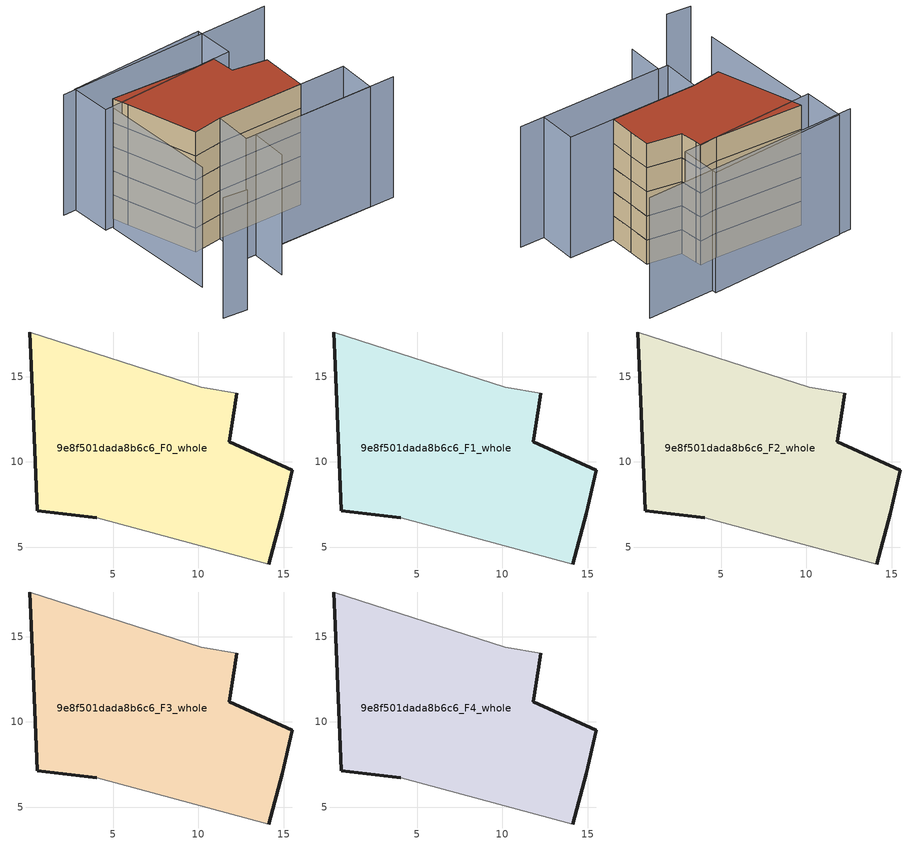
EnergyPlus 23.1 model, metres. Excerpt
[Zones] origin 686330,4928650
9e8f501dada8b6c6_F0_whole
 floor ground (EU_floor_Construction): 12.26,14.03 12.13,13.23 11.81,11.17 15.51,9.5 14.91,6.96 14.14,4.01 4.05,6.73 0.55,7.12 0.19,15.65 0.11,17.61 10.16,14.36 z0
 wall outside (EU_wall_Construction): 0.11,17.61 0.19,15.65 0.55,7.12 4.05,6.73 / 14.14,4.01 14.91,6.96 15.51,9.5 11.81,11.17 12.13,13.23 12.26,14.03 z0:3
 wall adiabatic (EU_wall_Construction): 12.26,14.03 10.16,14.36 0.11,17.61 / 4.05,6.73 14.14,4.01 z0:3
9e8f501dada8b6c6_F1_whole
 floor to 9e8f501dada8b6c6_F0_whole (EU_floor_Construction): 12.26,14.03 12.13,13.23 11.81,11.17 15.51,9.5 14.91,6.96 14.14,4.01 4.05,6.73 0.55,7.12 0.19,15.65 0.11,17.61 10.16,14.36 z3
 wall outside (EU_wall_Construction): 0.11,17.61 0.19,15.65 0.55,7.12 4.05,6.73 / 14.14,4.01 14.91,6.96 15.51,9.5 11.81,11.17 12.13,13.23 12.26,14.03 z3:6
 wall adiabatic (EU_wall_Construction): 12.26,14.03 10.16,14.36 0.11,17.61 / 4.05,6.73 14.14,4.01 z3:6
9e8f501dada8b6c6_F2_whole
 floor to 9e8f501dada8b6c6_F1_whole (EU_floor_Construction): 12.26,14.03 12.13,13.23 11.81,11.17 15.51,9.5 14.91,6.96 14.14,4.01 4.05,6.73 0.55,7.12 0.19,15.65 0.11,17.61 10.16,14.36 z6
 wall outside (EU_wall_Construction): 0.11,17.61 0.19,15.65 0.55,7.12 4.05,6.73 / 14.14,4.01 14.91,6.96 15.51,9.5 11.81,11.17 12.13,13.23 12.26,14.03 z6:9
 wall adiabatic (EU_wall_Construction): 12.26,14.03 10.16,14.36 0.11,17.61 / 4.05,6.73 14.14,4.01 z6:9
9e8f501dada8b6c6_F3_whole
 floor to 9e8f501dada8b6c6_F2_whole (EU_floor_Construction): 12.26,14.03 12.13,13.23 11.81,11.17 15.51,9.5 14.91,6.96 14.14,4.01 4.05,6.73 0.55,7.12 0.19,15.65 0.11,17.61 10.16,14.36 z9
 wall outside (EU_wall_Construction): 0.11,17.61 0.19,15.65 0.55,7.12 4.05,6.73 / 14.14,4.01 14.91,6.96 15.51,9.5 11.81,11.17 12.13,13.23 12.26,14.03 z9:12
 wall adiabatic (EU_wall_Construction): 12.26,14.03 10.16,14.36 0.11,17.61 / 4.05,6.73 14.14,4.01 z9:12
9e8f501dada8b6c6_F4_whole
 floor to 9e8f501dada8b6c6_F3_whole (EU_floor_Construction): 12.26,14.03 12.13,13.23 11.81,11.17 15.51,9.5 14.91,6.96 14.14,4.01 4.05,6.73 0.55,7.12 0.19,15.65 0.11,17.61 10.16,14.36 z12
 wall outside (EU_wall_Construction): 0.11,17.61 0.19,15.65 0.55,7.12 4.05,6.73 / 14.14,4.01 14.91,6.96 15.51,9.5 11.81,11.17 12.13,13.23 12.26,14.03 z12:15
 wall adiabatic (EU_wall_Construction): 12.26,14.03 10.16,14.36 0.11,17.61 / 4.05,6.73 14.14,4.01 z12:15
 roof outside (EU_roof_Construction): 14.14,4.01 14.91,6.96 15.51,9.5 11.81,11.17 12.13,13.23 12.26,14.03 10.16,14.36 0.11,17.61 0.19,15.65 0.55,7.12 4.05,6.73 z15
shading: -7.13,-2.53 -4.42,-3.57 / 2.84,-2.4 4,1.95 / 4,1.95 21.1,-2.62 / -1.19,16.48 -4.04,2.64 / 23.06,15.85 -2.47,22.01 / 18.23,-1.85 2.85,2.26 / 2.85,2.26 4.05,6.73 / 4.05,6.73 19.43,2.62 / 19.43,2.62 18.23,-1.85 / -0.96,21.77 15.24,18.35 / 15.24,18.35 14.22,13.5 / 14.22,13.5 -1.99,16.92 / -1.99,16.92 -0.96,21.77 z0:15
[Building]
EU S2 Campaign: North Axis=0; Terrain=City; Solar Distribution=FullExterior
[Site:Location]
Bologna: Latitude=44.5; Longitude=11.25; Time Zone=1; Elevation=37
[SizingPeriod:WeatherFileDays]
AnnualSizingPeriod: Begin Month=1; Begin Day of Month=1; End Month=12; End Day of Month=31; Day of Week for Start Day=Monday; Use Weather File Daylight Saving Period=No; Use Weather File Rain and Snow Indicators=No
[MATERIAL]
EU_InternalMass_Material: Roughness=MediumRough; Thickness=0.1; Conductivity=1; Density=1800; Specific Heat=900; Thermal Absorptance=0.9; Solar Absorptance=0.7; Visible Absorptance=0.7
[MATERIAL:NOMASS] Roughness=MediumRough; Thermal Absorptance=0.9; Solar Absorptance=0.7; Visible Absorptance=0.7
Name | Thermal Resistance
EU_wall_NoMass | 0.905828
EU_roof_NoMass | 0.37593
EU_floor_NoMass | 0.67114
[CONSTRUCTION]
EU_wall_Construction: EU_wall_NoMass
EU_roof_Construction: EU_roof_NoMass
EU_floor_Construction: EU_floor_NoMass
EU_InternalMass_Construction: EU_InternalMass_Material
[ZONE] Type=1; Multiplier=1; Ceiling Height=autocalculate; Floor Area=autocalculate; Part of Total Floor Area=Yes
Name | Volume
9e8f501dada8b6c6_F0_whole | 390.005
9e8f501dada8b6c6_F1_whole; 9e8f501dada8b6c6_F2_whole; 9e8f501dada8b6c6_F3_whole; 9e8f501dada8b6c6_F4_whole | 390.006
[INTERNALMASS] Construction=EU_InternalMass_Construction; Surface Area=130.002
Name | Zone or ZoneList
9e8f501dada8b6c6_F0_whole_EU_InternalMass | 9e8f501dada8b6c6_F0_whole
9e8f501dada8b6c6_F1_whole_EU_InternalMass | 9e8f501dada8b6c6_F1_whole
9e8f501dada8b6c6_F2_whole_EU_InternalMass | 9e8f501dada8b6c6_F2_whole
9e8f501dada8b6c6_F3_whole_EU_InternalMass | 9e8f501dada8b6c6_F3_whole
9e8f501dada8b6c6_F4_whole_EU_InternalMass | 9e8f501dada8b6c6_F4_whole
[OTHEREQUIPMENT] Fuel Type=Electricity; Design Level Calculation Method=Watts/Area; Power per Zone Floor Area=1; Fraction Latent=0; Fraction Radiant=0; Fraction Lost=0; Carbon Dioxide Generation Rate=0; EndUse Subcategory=EU_Step8_InternalGains
Name | Zone or ZoneList or Space or SpaceList | Schedule
EU_Step8_InternalGain_9e8f501dada8b6c6_F0_whole_f000 | 9e8f501dada8b6c6_F0_whole | EU_Step8_GainSchedule_9e8f501dada8b6c6_F0_whole_f000
EU_Step8_InternalGain_9e8f501dada8b6c6_F1_whole_f000 | 9e8f501dada8b6c6_F1_whole | EU_Step8_GainSchedule_9e8f501dada8b6c6_F1_whole_f000
EU_Step8_InternalGain_9e8f501dada8b6c6_F2_whole_f000 | 9e8f501dada8b6c6_F2_whole | EU_Step8_GainSchedule_9e8f501dada8b6c6_F2_whole_f000
EU_Step8_InternalGain_9e8f501dada8b6c6_F3_whole_f000 | 9e8f501dada8b6c6_F3_whole | EU_Step8_GainSchedule_9e8f501dada8b6c6_F3_whole_f000
EU_Step8_InternalGain_9e8f501dada8b6c6_F4_whole_f000 | 9e8f501dada8b6c6_F4_whole | EU_Step8_GainSchedule_9e8f501dada8b6c6_F4_whole_f000
[ZONEVENTILATION:DESIGNFLOWRATE] Schedule=EU_AlwaysOn; Design Flow Rate Calculation Method=AirChanges/Hour; Air Changes per Hour=0.73129; Ventilation Type=Natural; Fan Pressure Rise=0; Fan Total Efficiency=1; Constant Term Coefficient=1; Temperature Term Coefficient=0; Velocity Term Coefficient=0; Velocity Squared Term Coefficient=0; Minimum Indoor Temperature=-100; Maximum Indoor Temperature=100; Delta Temperature=-100; Minimum Outdoor Temperature=-100; Maximum Outdoor Temperature=100; Maximum Wind Speed=40
Name | Zone or ZoneList or Space or SpaceList
EU_ConstantAir_9e8f501dada8b6c6_F0_whole | 9e8f501dada8b6c6_F0_whole
EU_ConstantAir_9e8f501dada8b6c6_F1_whole | 9e8f501dada8b6c6_F1_whole
EU_ConstantAir_9e8f501dada8b6c6_F2_whole | 9e8f501dada8b6c6_F2_whole
EU_ConstantAir_9e8f501dada8b6c6_F3_whole | 9e8f501dada8b6c6_F3_whole
EU_ConstantAir_9e8f501dada8b6c6_F4_whole | 9e8f501dada8b6c6_F4_whole
[HVACTEMPLATE:THERMOSTAT] Constant Heating Setpoint=20; Constant Cooling Setpoint=50
EU_HeatOnly_9e8f501dada8b6c6_F0_whole; EU_HeatOnly_9e8f501dada8b6c6_F1_whole; EU_HeatOnly_9e8f501dada8b6c6_F2_whole; EU_HeatOnly_9e8f501dada8b6c6_F3_whole; EU_HeatOnly_9e8f501dada8b6c6_F4_whole
[HVACTEMPLATE:ZONE:IDEALLOADSAIRSYSTEM] System Availability Schedule=EU_AlwaysOn; Maximum Heating Supply Air Temperature=50; Minimum Cooling Supply Air Temperature=13; Maximum Heating Supply Air Humidity Ratio=0.0156; Minimum Cooling Supply Air Humidity Ratio=0.0077; Heating Limit=NoLimit; Cooling Limit=NoLimit; Heating Availability Schedule=EU_AlwaysOn; Cooling Availability Schedule=EU_CoolingOff; Dehumidification Control Type=ConstantSensibleHeatRatio; Cooling Sensible Heat Ratio=0.7; Dehumidification Setpoint=60; Humidification Control Type=None; Humidification Setpoint=30; Outdoor Air Method=None; Outdoor Air Flow Rate per Person=0.00944; Outdoor Air Flow Rate per Zone Floor Area=0; Outdoor Air Flow Rate per Zone=0; Demand Controlled Ventilation Type=None; Outdoor Air Economizer Type=NoEconomizer; Heat Recovery Type=None; Sensible Heat Recovery Effectiveness=0.7; Latent Heat Recovery Effectiveness=0.65
Name | Template Thermostat
9e8f501dada8b6c6_F0_whole | EU_HeatOnly_9e8f501dada8b6c6_F0_whole
9e8f501dada8b6c6_F1_whole | EU_HeatOnly_9e8f501dada8b6c6_F1_whole
9e8f501dada8b6c6_F2_whole | EU_HeatOnly_9e8f501dada8b6c6_F2_whole
9e8f501dada8b6c6_F3_whole | EU_HeatOnly_9e8f501dada8b6c6_F3_whole
9e8f501dada8b6c6_F4_whole | EU_HeatOnly_9e8f501dada8b6c6_F4_whole
[SIZING:ZONE] Zone Cooling Design Supply Air Temperature Input Method=SupplyAirTemperature; Zone Cooling Design Supply Air Temperature=13; Zone Heating Design Supply Air Temperature Input Method=SupplyAirTemperature; Zone Heating Design Supply Air Temperature=50; Zone Cooling Design Supply Air Humidity Ratio=0.008; Zone Heating Design Supply Air Humidity Ratio=0.008; Cooling Design Air Flow Method=DesignDay; Cooling Design Air Flow Rate=0; Cooling Minimum Air Flow per Zone Floor Area=0.000762; Cooling Minimum Air Flow=0; Cooling Minimum Air Flow Fraction=0.2; Heating Design Air Flow Method=DesignDay; Heating Design Air Flow Rate=0; Heating Maximum Air Flow per Zone Floor Area=0.002032; Heating Maximum Air Flow=0.141576; Heating Maximum Air Flow Fraction=0.3; Account for Dedicated Outdoor Air System=No; Dedicated Outdoor Air System Control Strategy=NeutralSupplyAir; Dedicated Outdoor Air Low Setpoint Temperature for Design=autosize; Dedicated Outdoor Air High Setpoint Temperature for Design=autosize; Zone Load Sizing Method=Sensible Load Only No Latent Load; Zone Latent Cooling Design Supply Air Humidity Ratio Input Method=HumidityRatioDifference; Zone Cooling Design Supply Air Humidity Ratio Difference=0.005; Zone Latent Heating Design Supply Air Humidity Ratio Input Method=HumidityRatioDifference; Zone Humidification Design Supply Air Humidity Ratio Difference=0.005
9e8f501dada8b6c6_F0_whole; 9e8f501dada8b6c6_F1_whole; 9e8f501dada8b6c6_F2_whole; 9e8f501dada8b6c6_F3_whole; 9e8f501dada8b6c6_F4_whole
[SCHEDULE:CONSTANT]
Name | Hourly Value
EU_AlwaysOn | 1
EU_CoolingOff | 0
[SCHEDULE:FILE] Column Number=1; Rows to Skip at Top=0; Number of Hours of Data=8760; Column Separator=Comma; Interpolate to Timestep=No; Minutes per Item=60; Adjust Schedule for Daylight Savings=Yes
Name | File
EU_Step8_GainSchedule_9e8f501dada8b6c6_F0_whole_f000 | ../../schedules/9e8f501dada8b6c6/9e8f501dada8b6c6_F0_whole_f000_gain.csv
EU_Step8_GainSchedule_9e8f501dada8b6c6_F1_whole_f000 | ../../schedules/9e8f501dada8b6c6/9e8f501dada8b6c6_F1_whole_f000_gain.csv
EU_Step8_GainSchedule_9e8f501dada8b6c6_F2_whole_f000 | ../../schedules/9e8f501dada8b6c6/9e8f501dada8b6c6_F2_whole_f000_gain.csv
EU_Step8_GainSchedule_9e8f501dada8b6c6_F3_whole_f000 | ../../schedules/9e8f501dada8b6c6/9e8f501dada8b6c6_F3_whole_f000_gain.csv
EU_Step8_GainSchedule_9e8f501dada8b6c6_F4_whole_f000 | ../../schedules/9e8f501dada8b6c6/9e8f501dada8b6c6_F4_whole_f000_gain.csv
